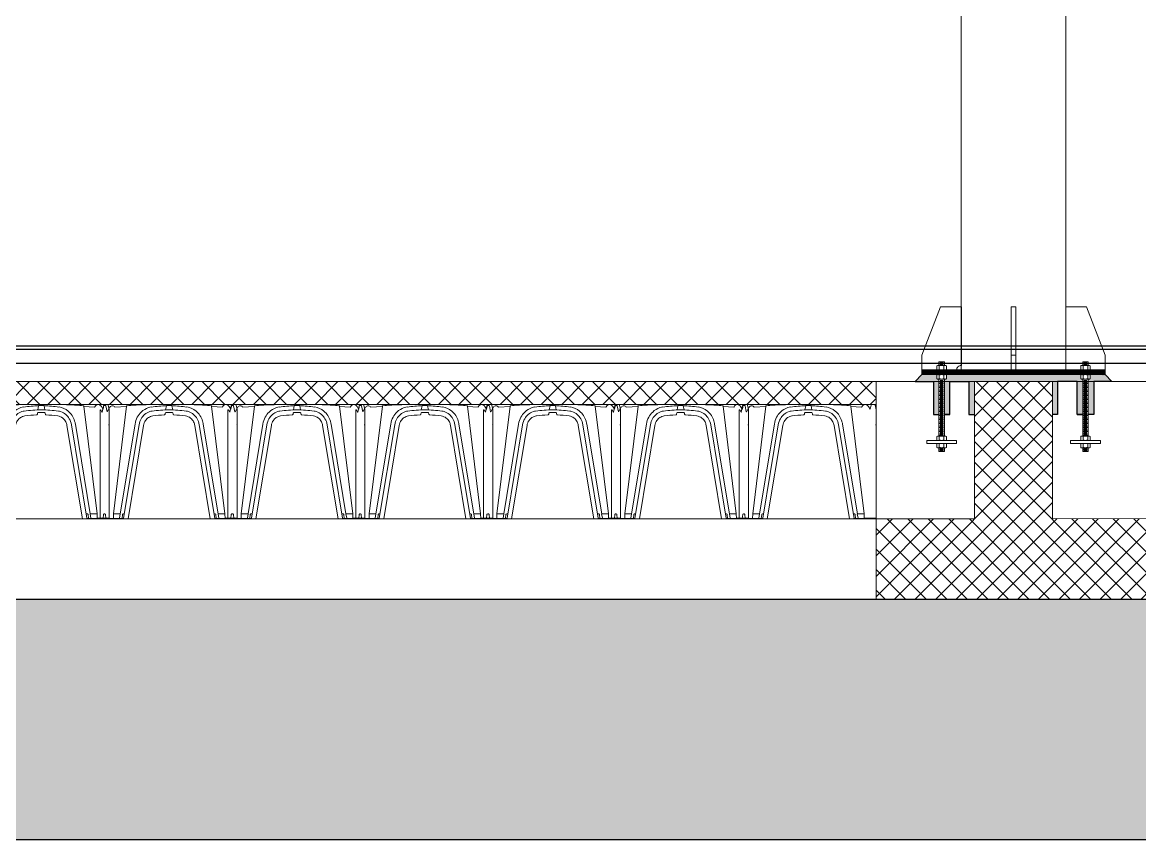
# Model space of a CAD drawing. Header units: millimetres. Extents: x -6949 to 305728, y -55091 to 76684.
# Drawn here: x 169795 to 174676, y 60513 to 64081 of the extents above; entities that cross this region are included whole.
import ezdxf

# ---------------------------------------------------------------- set-up
doc = ezdxf.new("R2010")
doc.units = ezdxf.units.MM
for name, color, linetype, lineweight in [('bulloni', 5, 'Continuous', 18), ('fonda', 7, 'Continuous', 18), ('iglù', 252, 'Continuous', 9), ('piastra', 30, 'Continuous', 18), ('S-BEAM', 5, 'Continuous', 18), ('S-COLS', 7, 'Continuous', 18), ('S20', 7, 'Continuous', 25), ('solaio2', 7, 'Continuous', 9)]:
    doc.layers.add(name, color=color, linetype=linetype, lineweight=lineweight)

# ---------------------------------------------------------------- blocks, each defined once
blk = doc.blocks.new('*U543')
at = {"layer": 'bulloni'}
for p, q in [((-8.7, -0.3), (8.7, 0.7)), ((-6.7, 6.9), (6.7, 6.2)), ((-6.7, 3.2), (6.7, 3.9)), ((-8.7, -6.9), (8.7, -6)), ((-6.7, -3.5), (6.7, -2.8))]:
    blk.add_line(p, q, dxfattribs=at)
blk = doc.blocks.new('*U544')
at = {"color": 0, "linetype": 'ByBlock', "lineweight": -2, "transparency": 16777216}
for p in [(0, 227.5), (0, 210), (0, 192.5), (0, 175), (0, 157.5), (0, 140), (0, 122.5), (0, 105), (0, 87.5), (0, 70), (0, 52.5), (0, 35), (0, 17.5), (0, 0)]:
    blk.add_blockref('*U543', p, dxfattribs=at)
blk = doc.blocks.new('*U541')
at = {"layer": 'bulloni'}
for p, q in [((-8.7, -0.3), (8.7, 0.7)), ((-6.7, 6.9), (6.7, 6.2)), ((-6.7, 3.2), (6.7, 3.9)), ((-8.7, -6.9), (8.7, -6)), ((-6.7, -3.5), (6.7, -2.8))]:
    blk.add_line(p, q, dxfattribs=at)
blk = doc.blocks.new('*U542')
at = {"color": 0, "linetype": 'ByBlock', "lineweight": -2, "transparency": 16777216}
for p in [(0, 227.5), (0, 210), (0, 192.5), (0, 175), (0, 157.5), (0, 140), (0, 122.5), (0, 105), (0, 87.5), (0, 70), (0, 52.5), (0, 35), (0, 17.5), (0, 0)]:
    blk.add_blockref('*U541', p, dxfattribs=at)
blk = doc.blocks.new('solido h 50')
at = {"linetype": 'Continuous'}
for p, q in [((107.6, 927.3), (108.9, 933.3)), ((107.6, 927.3), (107.6, 927.3)), ((107.6, 927.2), (107.6, 927.3)), ((107.6, 927.2), (107.6, 927.2)), ((107.6, 925.6), (107.6, 927.2)), ((110.2, 934.3), (113.1, 934.3)), ((115.6, 928.1), (114.5, 933.3)), ((117.8, 931.5), (115.8, 928.1)), ((140.9, 931.9), (123.5, 790.9)), ((126.8, 930.8), (126.5, 931.3)), ((140.8, 931.6), (126.8, 930.8)), ((140.9, 931.9), (140.9, 931.9)), ((140.9, 931.9), (140.9, 931.9)), ((140.9, 931.9), (140.9, 931.9)), ((140.9, 931.9), (140.9, 931.9)), ((141.6, 932.6), (141.6, 932.6)), ((150.4, 933.4), (150.3, 933.4)), ((174.8, 934.2), (174.6, 934.2)), ((177, 934.2), (174.7, 934.2)), ((176.1, 934.2), (174.8, 934.2)), ((177, 934.2), (176.1, 934.2)), ((177.3, 934.2), (177, 934.2)), ((177.3, 934.2), (177.3, 934.2)), ((177.3, 934.2), (177.3, 934.2)), ((177.9, 934.2), (177.3, 934.2)), ((177.9, 934.2), (177.3, 934.2)), ((177.9, 934.2), (177.9, 934.2)), ((179, 934.2), (177.9, 934.2)), ((206.9, 934.3), (186.3, 934.3)), ((186.3, 934.3), (206.9, 934.3)), ((191.6, 922.7), (191.4, 921.9)), ((191.6, 922.9), (191.6, 922.9)), ((191.6, 922.9), (191.6, 922.7)), ((191.6, 922.9), (191.6, 922.9)), ((191.9, 927.2), (193, 932.3)), ((192.2, 923.6), (192.2, 923.6)), ((200, 934.3), (193.2, 934.3)), ((193.2, 934.3), (193.2, 934.3)), ((199.3, 933), (193.9, 933)), ((200, 934.3), (200, 934.3)), ((200.1, 932.3), (201.2, 927.2)), ((201.5, 922.9), (201.5, 922.9)), ((201.6, 922.7), (201.5, 922.9)), ((201.5, 922.9), (201.5, 922.9)), ((201.7, 921.9), (201.6, 922.7)), ((242.8, 933.4), (242.8, 933.4)), ((251.6, 932.6), (251.6, 932.6)), ((252.3, 931.9), (252.3, 931.9)), ((252.3, 931.9), (252.3, 931.9)), ((252.3, 931.9), (252.3, 931.9)), ((252.3, 931.9), (252.3, 931.9)), ((252.3, 931.9), (269.6, 790.9)), ((267.8, 930.7), (252.3, 931.6)), ((277.7, 924.7), (274.2, 930.9)), ((277.7, 924.7), (277.7, 924.7)), ((278, 924.7), (279.6, 932.3)), ((278, 924.7), (278, 924.7)), ((278, 924.7), (278, 924.7)), ((278, 924.7), (278, 924.7)), ((280.5, 933), (281.9, 933)), ((282.8, 932.3), (284.5, 924.3)), ((284.5, 924.3), (284.5, 924.4)), ((284.5, 924.4), (284.5, 924.4)), ((286.3, 927.1), (284.7, 924.3)), ((284.8, 924.3), (284.7, 924.3)), ((287.1, 927.3), (286.6, 927.3)), ((287.1, 927.3), (287.1, 927.3)), ((287.1, 784.3), (287.1, 927.3)), ((151.9, 908.6), (132.4, 790.9)), ((151.9, 908.6), (151.9, 908.6)), ((190.6, 920.7), (190.6, 920.7)), ((190.6, 920.7), (190.7, 920.7)), ((190.6, 920.7), (190.7, 920.7)), ((190.6, 920.7), (190.6, 920.7)), ((191.4, 921.8), (191.3, 921.3)), ((191.3, 921.3), (191.3, 921.3)), ((191.3, 921.3), (191.3, 921.3)), ((191.4, 921.9), (191.4, 921.8)), ((201.8, 921.6), (201.7, 921.9)), ((201.9, 921.3), (201.8, 921.6)), ((201.9, 921.3), (201.9, 921.3)), ((201.9, 921.3), (201.9, 921.3)), ((202.5, 920.7), (202.6, 920.7)), ((202.6, 920.7), (202.9, 920.7)), ((202.9, 920.7), (202.6, 920.7)), ((241.2, 908.6), (241.2, 908.6)), ((260.7, 790.9), (241.2, 908.6)), ((107.6, 785.4), (107.6, 907.8)), ((136.8, 785.3), (157.1, 907.8)), ((163, 906.8), (142.7, 784.3)), ((142.7, 784.3), (163, 906.8)), ((163, 906.8), (163, 906.8)), ((163, 906.8), (163, 906.8)), ((230.2, 906.8), (230.2, 906.8)), ((250.4, 784.3), (230.2, 906.8)), ((230.2, 906.8), (230.2, 906.8)), ((230.2, 906.8), (250.4, 784.3)), ((256.3, 785.3), (236, 907.8)), ((123.5, 790.9), (123.4, 784.9)), ((124.4, 790.9), (123.5, 790.9)), ((124.4, 790.9), (132.5, 790.9)), ((131.5, 785.3), (132.5, 790.9)), ((137.3, 790.9), (136.2, 790.9)), ((255.9, 790.9), (256.9, 790.9)), ((268.7, 790.9), (260.7, 790.9)), ((261.6, 785.3), (260.7, 790.9)), ((268.7, 790.9), (269.6, 790.9)), ((269.6, 790.9), (269.7, 784.9)), ((281.8, 790.9), (280.8, 790.9)), ((107.6, 785.4), (108.2, 785.4)), ((107.6, 784.9), (107.6, 785.4)), ((108.2, 784.9), (107.6, 784.9)), ((107.6, 784.9), (107.6, 784.9)), ((108.2, 785.4), (108.6, 785.4)), ((108.5, 784.9), (108.2, 784.9)), ((108.5, 784.9), (109.7, 784.9)), ((109.8, 785.4), (108.6, 785.4)), ((112.7, 784.9), (109.7, 784.9)), ((109.8, 785.4), (112.2, 785.4)), ((113.5, 785.4), (112.2, 785.4)), ((113.9, 784.9), (112.7, 784.9)), ((112.8, 784.3), (112.7, 784.9)), ((112.8, 784.3), (114, 784.3)), ((114, 785.4), (113.5, 785.4)), ((113.9, 784.9), (130.1, 784.9)), ((114, 784.3), (113.9, 784.9)), ((123.5, 785.4), (114, 785.4)), ((114, 784.3), (130.1, 784.3)), ((130.1, 784.9), (136.4, 784.9)), ((136.8, 784.3), (130.1, 784.3)), ((135.3, 790.1), (134.9, 785)), ((136.8, 785.1), (136.8, 784.3)), ((141.1, 784.3), (136.8, 784.3)), ((141.1, 784.3), (142.7, 784.3)), ((252.1, 784.3), (250.4, 784.3)), ((256.5, 784.3), (252.1, 784.3)), ((256.3, 785.3), (256.4, 784.9)), ((256.8, 784.9), (256.4, 784.9)), ((256.4, 784.9), (256.5, 784.3)), ((256.5, 784.3), (256.9, 784.3)), ((287.1, 784.9), (256.8, 784.9)), ((256.8, 784.9), (256.8, 784.9)), ((256.9, 784.3), (256.9, 784.3)), ((263.1, 784.3), (256.9, 784.3)), ((258.3, 785), (257.8, 790.1)), ((279.3, 784.3), (263.1, 784.3)), ((279.3, 784.3), (280.5, 784.3)), ((279.9, 790.1), (279.5, 785)), ((286.7, 784.3), (280.5, 784.3)), ((283.2, 785), (282.7, 790.1)), ((287.1, 784.3), (286.7, 784.3))]:
    blk.add_line(p, q, dxfattribs=at)
for points in [[(173.4, 931, 0.136663), (161.4, 925.6, 0.075513), (156.2, 919.8, 0.069948), (152.9, 912.6, 0.0344), (151.9, 908.6)], [(157.1, 907.8, -0.089518), (159.9, 915.6, -0.08462), (164.5, 921.1, -0.102034), (171.3, 925, -0.039458), (174.2, 925.6)], [(191.6, 922.9, -0.162784), (192, 923.5, -0.095787), (192.2, 923.6)], [(201, 923.6, -0.128744), (201.2, 923.4, -0.135765), (201.5, 922.9)], [(236, 907.8, 0.089518), (233.3, 915.6, 0.08462), (228.7, 921.1, 0.102034), (221.9, 925, 0.039458), (219, 925.6)], [(241.2, 908.6, 0.07966), (238.3, 917.5, 0.08148), (233.1, 924.4, 0.113923), (223.6, 930.1, 0.040821), (219.8, 931)], [(175.1, 919.3, 0.133193), (168.5, 916.4, 0.106303), (164.5, 911.4, 0.076859), (163, 906.8)], [(218, 919.3, -0.115244), (223.8, 917, -0.089496), (227.6, 913.3, -0.111107), (230.2, 906.8)]]:
    blk.add_lwpolyline(points, format="xyb", dxfattribs=at)
for centre, radius, start, end in [((-10694, 899.6), 10801.6, 0.04323, 0.13798), ((110.2, 933), 1.35, 90, 168), ((113.1, 933), 1.35, 12, 90), ((115.7, 928.1), 0.159, 213.856, 328.0392), ((122.1, 929.1), 4.95, 27, 150), ((141.6, 931.9), 0.75, 91.9179, 173.9883), ((141.6, 931.8), 0.75, 91.9181, 173.9882), ((167.2, 680.5), 253.4, 91.6199, 95.8125), ((188.6, 116.1), 818.2, 90.9842, 92.0008), ((196.6, 773.8), 158.8, 91.2231, 98.3969), ((196.6, 773.8), 153.4, 89.9999, 98.3968), ((196.6, -692.2), 1626.5, 90.3633, 90.6196), ((186.3, 932.8), 1.5, 90, 90.3633), ((196.3, 767.4), 156.2, 89.9081, 91.5201), ((193.2, 933), 1.35, 90, 98.8655), ((193.9, 932.1), 0.9, 90, 168), ((196.6, 773.8), 153.4, 81.6032, 90.0001), ((196.8, 763.3), 160.4, 88.5128, 90.0819), ((199.3, 932.1), 0.9, 12, 90), ((200, 933), 1.35, 81.1345, 90), ((196.6, 773.8), 158.8, 81.6031, 88.7768), ((203.8, 90.8), 843.5, 88.01, 89.7898), ((225.9, 680.5), 253.4, 84.1906, 88.3832), ((251.6, 931.9), 0.75, 6.0149, 88.0851), ((251.6, 931.9), 0.75, 6.0148, 88.0852), ((271, 929.1), 3.6, 30, 152.9143), ((277.8, 924.8), 0.15, 213.9796, 339.3171), ((280.5, 932.1), 0.9, 90, 168), ((281.9, 932.1), 0.9, 12, 90), ((284.6, 924.4), 0.15, 200.4704, 330.0115), ((284.6, 924.4), 0.15, 192.0138, 329.9989), ((286.6, 927), 0.3, 90.0075, 149.9931), ((196.6, 773.8), 147, 92.3342, 98.3969), ((196.6, 773.8), 147, 92.3339, 98.3969), ((190.6, 921.5), 0.75, 276.8301, 347.6969), ((190.6, 921.5), 0.75, 276.7973, 347.7432), ((202.6, 921.5), 0.75, 192.2309, 262.2068), ((202.6, 921.5), 0.751, 192.2044, 262.2384), ((196.6, 773.8), 147, 81.6031, 87.5469), ((196.6, 773.8), 147, 81.6031, 87.5469), ((108.2, 906.6), 1.17, 78.7223, 91.1428), ((136.2, 790), 0.9, 90, 175), ((137.3, 790), 0.9, 56.716, 90), ((255.9, 790), 0.9, 90, 123.284), ((256.9, 790), 0.9, 5, 90), ((280.8, 790), 0.9, 90, 175), ((281.8, 790), 0.9, 5, 90), ((131.1, 785.3), 0.452, 269.7718, 350.4703), ((134.8, 785), 0.15, 270, 355), ((136.4, 785.3), 0.45, 270, 324.2654), ((136.4, 785.3), 0.45, 324.2654, 350.6), ((258.4, 785), 0.15, 185, 270), ((262.1, 785.3), 0.452, 189.5297, 270.2282), ((279.3, 785), 0.15, 270, 355), ((283.3, 785), 0.15, 185, 270)]:
    blk.add_arc(centre, radius, start, end, dxfattribs=at)
blk = doc.blocks.new('*U546')
at = {"layer": 'iglù', "linetype": 'Continuous', "xscale": -3.333639676299367, "yscale": 3.333639676299367, "zscale": 3.333639676299367}
blk.add_blockref('solido h 50', (658, -2864.7), dxfattribs=at)
blk = doc.blocks.new('*U547')
at = {"layer": 'S-BEAM', "color": 0, "linetype": 'ByBlock', "lineweight": -2, "transparency": 16777216}
for p in [(3351, 0), (3909.5, 0), (4468, 0), (5026.5, 0), (5585, 0), (6143.5, 0), (6702, 0)]:
    blk.add_blockref('*U546', p, dxfattribs=at)

msp = doc.modelspace()

# ---------------------------------------------------------------- hatches: boundary and pattern name
h = msp.add_hatch()
h.set_pattern_fill('AR-SAND', color=256, scale=0.18, angle=48)
h.set_pattern_definition([(85.5, (156595.699, 116588.859), (-6.73940185, 5.6806349), [0, -6.94944, 0, -7.7724, 0, -7.4295]), (55.5, (156595.699, 116588.859), (-4.1744714, 14.6467893), [0, -3.74904, 0, -6.26364, 0, -2.4003]), (15.5, (156591.936, 116584.68), (9.507765, 10.5981039), [0, -2.286, 0, -8.2296, 0, -10.7442]), (5.5, (156591.936, 116584.68), (6.214504, 12.8988335), [0, -1.143, 0, -5.39496, 0, -6.1722])])
edge = h.paths.add_edge_path()
edge.add_arc((174423.4687, 62533.3185), 8.8963, 234.2621471, 238.465813, ccw=False)
edge.add_line((174418.2725, 62526.0973), (174418.2725, 62541.7469))
edge.add_arc((174423.4687, 62534.5258), 8.8963, 121.534187, 125.7378529, ccw=False)
edge.add_line((174418.8158, 62542.1084), (174420.7905, 62543.4221))
edge.add_line((174420.7905, 62543.4221), (174299.5289, 62543.4221))
edge.add_line((174299.5289, 62543.4221), (174299.5289, 62513.4221))
edge.add_line((174299.5289, 62513.4221), (174403.0571, 62513.4221))
edge.add_line((174403.0571, 62513.4221), (174403.0571, 62369.4221))
edge.add_line((174403.0571, 62369.4221), (174427.0571, 62369.4221))
edge.add_line((174427.0571, 62369.4221), (174427.0571, 62524.4221))
edge.add_line((174427.0571, 62524.4221), (174420.7905, 62524.4221))
edge.add_line((174420.7905, 62524.4221), (174418.8158, 62525.7359))
edge = h.paths.add_edge_path()
edge.add_line((174475.0571, 62513.4221), (174554.8071, 62513.4221))
edge.add_line((174554.8071, 62513.4221), (174524.8071, 62543.4221))
edge.add_line((174524.8071, 62543.4221), (174457.3238, 62543.4221))
edge.add_line((174457.3238, 62543.4221), (174459.2985, 62542.1084))
edge.add_arc((174454.6456, 62534.5258), 8.8963, 54.2621471, 58.465813, ccw=False)
edge.add_line((174459.8418, 62541.7469), (174459.8418, 62526.0973))
edge.add_arc((174454.6456, 62533.3185), 8.8963, 301.534187, 305.7378529, ccw=False)
edge.add_line((174459.2985, 62525.7359), (174457.3238, 62524.4221))
edge.add_line((174457.3238, 62524.4221), (174451.0571, 62524.4221))
edge.add_line((174451.0571, 62524.4221), (174451.0571, 62368.7305))
edge.add_line((174451.0571, 62368.7305), (174475.0571, 62368.7305))
edge.add_line((174475.0571, 62368.7305), (174475.0571, 62513.4221))
h.paths.add_polyline_path([(174299.5289, 62543.4221), (174262.7445, 62543.4221), (174262.7445, 62513.4221), (174299.5289, 62513.4221)], flags=17)
h.paths.add_polyline_path([(173986.8698, 62543.4221), (173954.3071, 62543.4221), (173954.3071, 62513.4221), (173986.8698, 62513.4221)], flags=17)
edge = h.paths.add_edge_path()
edge.add_line((173798.5571, 62524.4221), (173792.2905, 62524.4221))
edge.add_line((173792.2905, 62524.4221), (173790.3158, 62525.7359))
edge.add_arc((173794.9687, 62533.3185), 8.8963, 234.2621471, 238.465813, ccw=False)
edge.add_line((173789.7725, 62526.0973), (173789.7725, 62541.7469))
edge.add_arc((173794.9687, 62534.5258), 8.8963, 121.534187, 125.7378529, ccw=False)
edge.add_line((173790.3158, 62542.1084), (173792.2905, 62543.4221))
edge.add_line((173792.2905, 62543.4221), (173724.8071, 62543.4221))
edge.add_line((173724.8071, 62543.4221), (173694.8071, 62513.4221))
edge.add_line((173694.8071, 62513.4221), (173774.5571, 62513.4221))
edge.add_line((173774.5571, 62513.4221), (173774.5571, 62368.7305))
edge.add_line((173774.5571, 62368.7305), (173798.5571, 62368.7305))
edge.add_line((173798.5571, 62368.7305), (173798.5571, 62524.4221))
edge = h.paths.add_edge_path()
edge.add_line((173846.5571, 62513.4221), (173954.3071, 62513.4221))
edge.add_line((173954.3071, 62513.4221), (173954.3071, 62543.4221))
edge.add_line((173954.3071, 62543.4221), (173828.8238, 62543.4221))
edge.add_line((173828.8238, 62543.4221), (173830.7985, 62542.1084))
edge.add_arc((173826.1456, 62534.5258), 8.8963, 54.2621471, 58.465813, ccw=False)
edge.add_line((173831.3418, 62541.7469), (173831.3418, 62526.0973))
edge.add_arc((173826.1456, 62533.3185), 8.8963, 301.534187, 305.7378529, ccw=False)
edge.add_line((173830.7985, 62525.7359), (173828.8238, 62524.4221))
edge.add_line((173828.8238, 62524.4221), (173822.5571, 62524.4221))
edge.add_line((173822.5571, 62524.4221), (173822.5571, 62369.4221))
edge.add_line((173822.5571, 62369.4221), (173846.5571, 62369.4221))
edge.add_line((173846.5571, 62369.4221), (173846.5571, 62513.4221))
h.paths.add_polyline_path([(173953.8818, 62369.4221), (173953.8818, 62513.4043), (174044.8071, 62513.4043), (174044.8071, 62543.4221), (173986.8698, 62543.4221), (173986.8698, 62513.4221), (173930.1069, 62513.4221), (173930.1069, 62369.4221)])
h.paths.add_polyline_path([(174295.6582, 62513.4043), (174295.6582, 62369.4221), (174316.5762, 62369.4221), (174316.5762, 62513.4221), (174262.7445, 62513.4221), (174262.7445, 62543.4221), (174044.8071, 62543.4221), (174044.8071, 62513.4043)])
h = msp.add_hatch()
h.set_pattern_fill('ANSI31', color=256)
h.set_pattern_definition([(45, (148095.6984, 116588.8588), (-2.24506403, 2.24506403), [])])
h.paths.add_polyline_path([(174295.3071, 62563.4221), (174524.8071, 62563.4221), (174524.8071, 62543.4221), (174295.3071, 62543.4221)])
h.paths.add_polyline_path([(174262.7445, 62563.4221), (174295.3071, 62563.4221), (174295.3071, 62543.4221), (174262.7445, 62543.4221)])
h.paths.add_polyline_path([(174177.4945, 62561.2412), (174177.4945, 62563.4221), (174262.7445, 62563.4221), (174262.7445, 62543.4221), (174177.4945, 62543.4221)])
h.paths.add_polyline_path([(174072.1198, 62563.4221), (174177.4945, 62563.4221), (174177.4945, 62543.4221), (174072.1198, 62543.4221)])
h.paths.add_polyline_path([(173986.8698, 62563.4221), (174072.1198, 62563.4221), (174072.1198, 62543.4221), (173986.8698, 62543.4221)])
h.paths.add_polyline_path([(173950.017, 62563.4221), (173986.8698, 62563.4221), (173986.8698, 62543.4221), (173950.0854, 62543.4221)])
h.paths.add_polyline_path([(173724.8071, 62563.4221), (173950.017, 62563.4221), (173950.0854, 62543.4221), (173724.8071, 62543.4221)])
h = msp.add_hatch()
h.set_pattern_fill('EARTH', color=23, scale=41, angle=57)
h.set_pattern_definition([(57, (-50085.68, 0), (-76.5511, 360.14466), [260.35, -260.35]), (57, (-50167.56, 53.17), (-76.5511, 360.14466), [260.35, -260.35]), (57, (-50249.44, 106.35), (-76.5511, 360.14466), [260.35, -260.35]), (147, (-50259, 151.37), (-360.14466, -76.5511), [260.35, -260.35]), (147, (-50205.83, 233.25), (-360.14466, -76.5511), [260.35, -260.35]), (147, (-50152.66, 315.13), (-360.14466, -76.5511), [260.35, -260.35])])
h.paths.add_polyline_path([(202224.808, 62512.9679), (201224.808, 62512.9679), (201224.808, 61563.4313), (164024.8069, 61563.4313), (164024.8069, 62513.4221), (163024.8069, 62513.4221), (163024.8069, 60513.4221), (201224.808, 60513.4221), (202224.808, 60513.4221)])
at = {"layer": 'fonda'}
h = msp.add_hatch(dxfattribs=at)
h.set_pattern_fill('ANSI37', color=256, scale=20)
h.set_pattern_definition([(45, (125270.627, 98451.78), (-44.90128, 44.90128), []), (135, (125270.627, 98451.78), (-44.90128, -44.90128), [])])
h.paths.add_polyline_path([(174721.8304, 61913.7181), (174295.6582, 61914.8689), (174295.6582, 62513.4043), (173953.8818, 62513.4043), (173953.8818, 61913.9709), (173524.8071, 61913.9709), (173524.8071, 61913.4313), (173524.7718, 61563.8744), (174720.8857, 61563.8869)])
at = {"layer": 'S-BEAM', "true_color": 0xc7c8ca}
h = msp.add_hatch(dxfattribs=at)
h.set_pattern_fill('ANSI37', color=9, scale=20)
h.set_pattern_definition([(45, (116770.626, 98451.78), (-44.90128, 44.90128), []), (135, (116770.626, 98451.78), (-44.90128, -44.90128), [])])
h.paths.add_polyline_path([(173524.8071, 62513.4221), (166224.8069, 62513.4221), (166224.7944, 62413.4221), (173524.8073, 62413.4221)])

# ---------------------------------------------------------------- linework, layer by layer
for points in [[(173896.3704, 62838.9316), (173896.3704, 62583.4221)], [(165024.8068, 62513.4491), (165024.8143, 62593.4491), (200221.8304, 62593.4491)], [(174524.8071, 62543.4221), (174524.8071, 62563.4221), (173724.8071, 62563.4221), (173724.8071, 62543.4221)], [(173876.3704, 62563.4221), (173724.8071, 62563.4221)], [(174524.8071, 62543.4221), (173724.8071, 62543.4221)], [(164024.8069, 62513.4221), (163024.8069, 62513.4221), (163024.8069, 60513.4221), (201224.808, 60513.4221), (202224.808, 60513.4221), (202224.808, 62512.9679), (201221.8304, 62512.9679)], [(164024.8069, 62513.4221), (164024.8069, 61563.4313), (201224.808, 61563.4313), (201224.808, 62512.9679)]]:
    msp.add_lwpolyline(points)
msp.add_lwpolyline([(165024.8143, 62669.806), (200221.8304, 62669.806), (200221.8304, 62653.4491), (165024.8143, 62653.4491)], close=True)
at = {"layer": 'bulloni'}
for p, q in [((173792.2905, 62583.4221), (173789.7725, 62581.7469)), ((173789.7725, 62566.0973), (173789.7725, 62581.7469)), ((173828.8238, 62583.4221), (173792.2905, 62583.4221)), ((173799.8905, 62600.0965), (173798.5571, 62598.7632)), ((173798.5571, 62598.7632), (173798.5571, 62583.4221)), ((173822.5571, 62598.7632), (173798.5571, 62598.7632)), ((173821.2238, 62600.0965), (173799.8905, 62600.0965)), ((173800.1648, 62581.7469), (173800.1648, 62566.0973)), ((173801.8905, 62592.6548), (173819.2238, 62591.6853)), ((173801.8905, 62585.9881), (173819.2238, 62585.0186)), ((173803.8905, 62595.8762), (173817.2238, 62595.1305)), ((173803.8905, 62589.2096), (173817.2238, 62588.4638)), ((173820.9495, 62566.0973), (173820.9495, 62581.7469)), ((173822.5571, 62598.7632), (173821.2238, 62600.0965)), ((173822.5571, 62598.7632), (173822.5571, 62583.4221)), ((173828.8238, 62583.4221), (173831.3418, 62581.7469)), ((173831.3418, 62566.0973), (173831.3418, 62581.7469)), ((174420.7905, 62583.4221), (174418.2725, 62581.7469)), ((174418.2725, 62566.0973), (174418.2725, 62581.7469)), ((174420.7905, 62583.4221), (174457.3238, 62583.4221)), ((174427.0571, 62598.7632), (174428.3905, 62600.0965)), ((174427.0571, 62598.7632), (174427.0571, 62583.4221)), ((174427.0571, 62598.7632), (174451.0571, 62598.7632)), ((174428.3905, 62600.0965), (174449.7238, 62600.0965)), ((174428.6648, 62566.0973), (174428.6648, 62581.7469)), ((174447.7238, 62592.6548), (174430.3905, 62591.6853)), ((174447.7238, 62585.9881), (174430.3905, 62585.0186)), ((174445.7238, 62595.8762), (174432.3905, 62595.1305)), ((174445.7238, 62589.2096), (174432.3905, 62588.4638)), ((174449.4495, 62581.7469), (174449.4495, 62566.0973)), ((174449.7238, 62600.0965), (174451.0571, 62598.7632)), ((174451.0571, 62598.7632), (174451.0571, 62583.4221)), ((174457.3238, 62583.4221), (174459.8418, 62581.7469)), ((174459.8418, 62566.0973), (174459.8418, 62581.7469)), ((173792.2905, 62564.4221), (173789.7725, 62566.0973)), ((173792.2905, 62543.4221), (173789.7725, 62541.7469)), ((173789.7725, 62541.7469), (173789.7725, 62526.0973)), ((173792.2905, 62524.4221), (173789.7725, 62526.0973)), ((173828.8238, 62564.4221), (173792.2905, 62564.4221)), ((173828.8238, 62543.4221), (173792.2905, 62543.4221)), ((173822.5571, 62563.4221), (173798.5571, 62563.4221)), ((173800.1648, 62526.0973), (173800.1648, 62541.7469)), ((173820.9495, 62541.7469), (173820.9495, 62526.0973)), ((173828.8238, 62564.4221), (173831.3418, 62566.0973)), ((173828.8238, 62543.4221), (173831.3418, 62541.7469)), ((173828.8238, 62524.4221), (173831.3418, 62526.0973)), ((173831.3418, 62541.7469), (173831.3418, 62526.0973)), ((174420.7905, 62564.4221), (174418.2725, 62566.0973)), ((174420.7905, 62543.4221), (174418.2725, 62541.7469)), ((174418.2725, 62541.7469), (174418.2725, 62526.0973)), ((174420.7905, 62524.4221), (174418.2725, 62526.0973)), ((174420.7905, 62564.4221), (174457.3238, 62564.4221)), ((174457.3238, 62543.4221), (174420.7905, 62543.4221)), ((174427.0571, 62563.4221), (174451.0571, 62563.4221)), ((174428.6648, 62526.0973), (174428.6648, 62541.7469)), ((174449.4495, 62541.7469), (174449.4495, 62526.0973)), ((174457.3238, 62564.4221), (174459.8418, 62566.0973)), ((174457.3238, 62543.4221), (174459.8418, 62541.7469)), ((174457.3238, 62524.4221), (174459.8418, 62526.0973)), ((174459.8418, 62541.7469), (174459.8418, 62526.0973)), ((173828.8238, 62524.4221), (173792.2905, 62524.4221)), ((173798.5571, 62524.4221), (173798.5571, 62275.4221)), ((173822.5571, 62275.4221), (173822.5571, 62524.4221)), ((174457.3238, 62524.4221), (174420.7905, 62524.4221)), ((174427.0571, 62275.4221), (174427.0571, 62524.4221)), ((174451.0571, 62524.4221), (174451.0571, 62275.4221)), ((173792.2905, 62275.4221), (173789.7725, 62273.7469)), ((173789.7725, 62273.7469), (173789.7725, 62258.0973)), ((173792.2905, 62256.4221), (173789.7725, 62258.0973)), ((173792.2905, 62243.4221), (173789.7725, 62241.7469)), ((173789.7725, 62241.7469), (173789.7725, 62226.0973)), ((173828.8238, 62275.4221), (173792.2905, 62275.4221)), ((173828.8238, 62256.4221), (173792.2905, 62256.4221)), ((173828.8238, 62243.4221), (173792.2905, 62243.4221)), ((173800.1648, 62258.0973), (173800.1648, 62273.7469)), ((173800.1648, 62226.0973), (173800.1648, 62241.7469)), ((173820.9495, 62273.7469), (173820.9495, 62258.0973)), ((173820.9495, 62241.7469), (173820.9495, 62226.0973)), ((173828.8238, 62275.4221), (173831.3418, 62273.7469)), ((173828.8238, 62256.4221), (173831.3418, 62258.0973)), ((173828.8238, 62243.4221), (173831.3418, 62241.7469)), ((173831.3418, 62273.7469), (173831.3418, 62258.0973)), ((173831.3418, 62241.7469), (173831.3418, 62226.0973)), ((174420.7905, 62275.4221), (174418.2725, 62273.7469)), ((174418.2725, 62273.7469), (174418.2725, 62258.0973)), ((174420.7905, 62256.4221), (174418.2725, 62258.0973)), ((174420.7905, 62243.4221), (174418.2725, 62241.7469)), ((174418.2725, 62241.7469), (174418.2725, 62226.0973)), ((174420.7905, 62275.4221), (174457.3238, 62275.4221)), ((174420.7905, 62256.4221), (174457.3238, 62256.4221)), ((174420.7905, 62243.4221), (174457.3238, 62243.4221)), ((174428.6648, 62273.7469), (174428.6648, 62258.0973)), ((174428.6648, 62241.7469), (174428.6648, 62226.0973)), ((174449.4495, 62258.0973), (174449.4495, 62273.7469)), ((174449.4495, 62226.0973), (174449.4495, 62241.7469)), ((174457.3238, 62275.4221), (174459.8418, 62273.7469)), ((174457.3238, 62256.4221), (174459.8418, 62258.0973)), ((174457.3238, 62243.4221), (174459.8418, 62241.7469)), ((174459.8418, 62273.7469), (174459.8418, 62258.0973)), ((174459.8418, 62241.7469), (174459.8418, 62226.0973)), ((173792.2905, 62224.4221), (173789.7725, 62226.0973)), ((173828.8238, 62224.4221), (173792.2905, 62224.4221)), ((173798.5571, 62209.0811), (173798.5571, 62224.4221)), ((173799.8905, 62207.7477), (173798.5571, 62209.0811)), ((173822.5571, 62209.0811), (173798.5571, 62209.0811)), ((173821.2238, 62207.7477), (173799.8905, 62207.7477)), ((173801.8905, 62221.8562), (173819.2238, 62222.8256)), ((173801.8905, 62215.1895), (173819.2238, 62216.159)), ((173803.8905, 62218.6347), (173817.2238, 62219.3804)), ((173803.8905, 62211.968), (173817.2238, 62212.7138)), ((173822.5571, 62209.0811), (173821.2238, 62207.7477)), ((173822.5571, 62209.0811), (173822.5571, 62224.4221)), ((173828.8238, 62224.4221), (173831.3418, 62226.0973)), ((174420.7905, 62224.4221), (174418.2725, 62226.0973)), ((174420.7905, 62224.4221), (174457.3238, 62224.4221)), ((174427.0571, 62209.0811), (174427.0571, 62224.4221)), ((174427.0571, 62209.0811), (174428.3905, 62207.7477)), ((174427.0571, 62209.0811), (174451.0571, 62209.0811)), ((174428.3905, 62207.7477), (174449.7238, 62207.7477)), ((174447.7238, 62221.8562), (174430.3905, 62222.8256)), ((174447.7238, 62215.1895), (174430.3905, 62216.159)), ((174445.7238, 62218.6347), (174432.3905, 62219.3804)), ((174445.7238, 62211.968), (174432.3905, 62212.7138)), ((174449.7238, 62207.7477), (174451.0571, 62209.0811)), ((174451.0571, 62209.0811), (174451.0571, 62224.4221)), ((174457.3238, 62224.4221), (174459.8418, 62226.0973))]:
    msp.add_line(p, q, dxfattribs=at)
for points in [[(173745.5571, 62256.4221), (173875.5571, 62256.4221), (173875.5571, 62243.4221), (173745.5571, 62243.4221), (173745.5571, 62256.4221)], [(174504.0571, 62256.4221), (174374.0571, 62256.4221), (174374.0571, 62243.4221), (174504.0571, 62243.4221), (174504.0571, 62256.4221)]]:
    msp.add_lwpolyline(points, dxfattribs=at)
for centre, radius, start, end in [((173794.9687, 62574.5258), 8.8963, 54.2621471, 125.7378529), ((173810.5571, 62550.3496), 33.0726, 71.6858188, 108.3141812), ((173826.1456, 62574.5258), 8.8963, 54.2621471, 125.7378529), ((174423.4687, 62574.5258), 8.8963, 54.2621471, 125.7378529), ((174439.0571, 62550.3496), 33.0726, 71.6858188, 108.3141812), ((174454.6456, 62574.5258), 8.8963, 54.2621471, 125.7378529), ((173794.9687, 62573.3185), 8.8963, 234.2621471, 305.7378529), ((173794.9687, 62534.5258), 8.8963, 54.2621471, 125.7378529), ((173794.9687, 62533.3185), 8.8963, 234.2621471, 305.7378529), ((173810.5571, 62597.4947), 33.0726, 251.6858188, 288.3141812), ((173810.5571, 62510.3496), 33.0726, 71.6858188, 108.3141812), ((173810.5571, 62557.4947), 33.0726, 251.6858188, 288.3141812), ((173826.1456, 62573.3185), 8.8963, 234.2621471, 305.7378529), ((173826.1456, 62534.5258), 8.8963, 54.2621471, 125.7378529), ((173826.1456, 62533.3185), 8.8963, 234.2621471, 305.7378529), ((174423.4687, 62573.3185), 8.8963, 234.2621471, 305.7378529), ((174423.4687, 62534.5258), 8.8963, 54.2621471, 125.7378529), ((174423.4687, 62533.3185), 8.8963, 234.2621471, 305.7378529), ((174439.0571, 62597.4947), 33.0726, 251.6858188, 288.3141812), ((174439.0571, 62510.3496), 33.0726, 71.6858188, 108.3141812), ((174439.0571, 62557.4947), 33.0726, 251.6858188, 288.3141812), ((174454.6456, 62573.3185), 8.8963, 234.2621471, 305.7378529), ((174454.6456, 62534.5258), 8.8963, 54.2621471, 125.7378529), ((174454.6456, 62533.3185), 8.8963, 234.2621471, 305.7378529), ((173794.9687, 62266.5258), 8.8963, 54.2621471, 125.7378529), ((173794.9687, 62265.3185), 8.8963, 234.2621471, 305.7378529), ((173794.9687, 62234.5258), 8.8963, 54.2621471, 125.7378529), ((173810.5571, 62242.3496), 33.0726, 71.6858188, 108.3141812), ((173810.5571, 62289.4947), 33.0726, 251.6858188, 288.3141812), ((173810.5571, 62210.3496), 33.0726, 71.6858188, 108.3141812), ((173826.1456, 62266.5258), 8.8963, 54.2621471, 125.7378529), ((173826.1456, 62265.3185), 8.8963, 234.2621471, 305.7378529), ((173826.1456, 62234.5258), 8.8963, 54.2621471, 125.7378529), ((174423.4687, 62266.5258), 8.8963, 54.2621471, 125.7378529), ((174423.4687, 62265.3185), 8.8963, 234.2621471, 305.7378529), ((174423.4687, 62234.5258), 8.8963, 54.2621471, 125.7378529), ((174439.0571, 62242.3496), 33.0726, 71.6858188, 108.3141812), ((174439.0571, 62289.4947), 33.0726, 251.6858188, 288.3141812), ((174439.0571, 62210.3496), 33.0726, 71.6858188, 108.3141812), ((174454.6456, 62266.5258), 8.8963, 54.2621471, 125.7378529), ((174454.6456, 62265.3185), 8.8963, 234.2621471, 305.7378529), ((174454.6456, 62234.5258), 8.8963, 54.2621471, 125.7378529), ((173794.9687, 62233.3185), 8.8963, 234.2621471, 305.7378529), ((173810.5571, 62257.4947), 33.0726, 251.6858188, 288.3141812), ((173826.1456, 62233.3185), 8.8963, 234.2621471, 305.7378529), ((174423.4687, 62233.3185), 8.8963, 234.2621471, 305.7378529), ((174439.0571, 62257.4947), 33.0726, 251.6858188, 288.3141812), ((174454.6456, 62233.3185), 8.8963, 234.2621471, 305.7378529)]:
    msp.add_arc(centre, radius, start, end, dxfattribs=at)
at = {"layer": 'fonda'}
msp.add_lwpolyline([(173953.8818, 61913.9709), (173953.8818, 62513.4043), (174295.6582, 62513.4043), (174295.6582, 61914.8689), (174721.8304, 61913.7181), (174720.8857, 61563.8869), (173524.7718, 61563.8744), (173524.7682, 61913.9709)], close=True, dxfattribs=at)
for points in [[(173524.8082, 61913.9709), (173524.8082, 61913.9709), (173524.8071, 62513.4221), (174724.8072, 62513.3951), (174724.7318, 61913.4313), (174721.8296, 61913.4326)], [(200159.3196, 61913.4313), (201224.808, 61913.4313), (201224.808, 61563.4313), (164024.8069, 61563.4313), (164024.8069, 61913.4313), (165024.7679, 61913.4313)], [(166221.8293, 61913.4313), (173524.7682, 61913.4313)]]:
    msp.add_lwpolyline(points, dxfattribs=at)
at = {"layer": 'piastra'}
msp.add_lwpolyline([(173896.3071, 62838.9316), (173805.5636, 62838.9316), (173724.7439, 62628.3747), (173724.7439, 62563.4221), (173876.3071, 62563.4221, -0.416073612), (173896.3071, 62583.4221)], format="xyb", close=True, dxfattribs=at)
msp.add_lwpolyline([(174114.8071, 62838.9316), (174134.8071, 62838.9316), (174134.8071, 62563.4221), (174114.8071, 62563.4221)], close=True, dxfattribs=at)
for points in [[(174524.8071, 62563.4221), (174524.8071, 62628.3747), (174443.9874, 62838.9316), (174353.2439, 62838.9316)], [(174114.8071, 62628.3747), (174134.8071, 62628.3747)], [(173724.8071, 62543.4221), (173724.8071, 62563.4221), (174524.8071, 62563.4221), (174524.8071, 62543.4221)], [(173724.8071, 62543.4221), (174524.8071, 62543.4221)]]:
    msp.add_lwpolyline(points, dxfattribs=at)
at = {"layer": 'S-COLS'}
msp.add_lwpolyline([(173896.3071, 74526.2027), (174353.3071, 74526.2027), (174353.3071, 62543.4221), (173896.3071, 62543.4221)], close=True, dxfattribs=at)
at = {"layer": 'S20'}
for points in [[(173724.8071, 62543.4221), (173694.8071, 62513.4221), (173694.8071, 62513.4221), (173694.8071, 62513.4221), (173774.5571, 62513.4221), (173774.5571, 62368.7305), (173798.5571, 62368.7305)], [(174524.8071, 62543.4221), (174554.8071, 62513.4221), (174554.8071, 62513.4221), (174554.8071, 62513.4221), (174475.0571, 62513.4221), (174475.0571, 62368.7305), (174451.0571, 62368.7305)], [(173846.5571, 62369.4221), (173846.5571, 62513.4221), (173846.5571, 62513.4221), (173930.1069, 62513.4221), (173930.1069, 62369.4221), (173953.8818, 62369.4221)], [(174403.0571, 62369.4221), (174403.0571, 62513.4221), (174403.0571, 62513.4221), (174316.5762, 62513.4221), (174316.5762, 62369.4221), (174295.6582, 62369.4221)]]:
    msp.add_lwpolyline(points, dxfattribs=at)
for points in [[(173846.5571, 62369.4221), (173822.5571, 62369.4221)], [(174403.0571, 62369.4221), (174427.0571, 62369.4221)]]:
    msp.add_lwpolyline(points, close=True, dxfattribs=at)
at = {"layer": 'solaio2'}
for points in [[(166224.8069, 62513.4221), (173524.8071, 62513.4221)], [(166224.8069, 62413.4221), (173524.8071, 62413.4221)]]:
    msp.add_lwpolyline(points, dxfattribs=at)

# ---------------------------------------------------------------- block references
msp.add_blockref('*U542', (173810.5571, 62283.983))
at = {"xscale": -1}
msp.add_blockref('*U544', (174439.0571, 62283.983), dxfattribs=at)
at = {"layer": 'S-BEAM'}
msp.add_blockref('*U547', (166524.0081, 62163.4267), dxfattribs=at)

doc.saveas('drawing.dxf')
